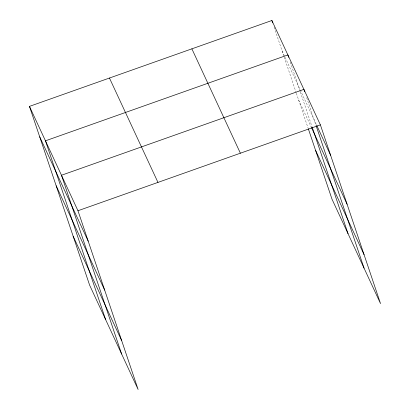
<?xml version="1.0" encoding="UTF-8"?>
<svg xmlns="http://www.w3.org/2000/svg" width="410" height="410" viewBox="0 0 410 410"><rect width="100%" height="100%" fill="white"/><g stroke="black" fill="none" stroke-linecap="round" stroke-linejoin="round"><path stroke-width="0.31" stroke-dasharray="2.05 1.54" d="M282.121 50.953L299.997 89.406M300.263 89.98L316.53 124.978M298.593 99.891L311.134 126.869M306.7 97.739L315.966 125.265M290.295 62.105L300.161 91.43M300.366 92.035L311.959 126.475M274.085 27.07L283.951 56.39M284.156 56.995L296.153 92.645M296.358 93.244L308.089 128.11"/><path stroke-width="0.61" d="M29.458 106.38L77.967 210.74L138.124 389.5L89.616 285.14L29.458 106.38L271.876 20.5L320.384 124.86L380.541 303.62L332.033 199.26L308.289 128.709M77.967 210.74L320.384 124.86M316.797 125.552L330.629 155.308M311.4 127.443L347.101 204.252M315.562 150.321L364.07 254.677M191.875 48.841L240.383 153.202M109.455 78.038L157.963 182.399M39.703 136.827L88.212 241.188M56.175 185.771L104.683 290.131M73.149 236.196L121.657 340.556M304.691 91.768L303.892 89.375L61.474 175.254L121.632 354.02M316.171 125.87L364.049 268.14M288.686 57.328L287.882 54.94L45.464 140.82L105.626 319.58M312.159 127.079L348.044 233.7M271.876 20.5L272.676 22.888"/></g></svg>
